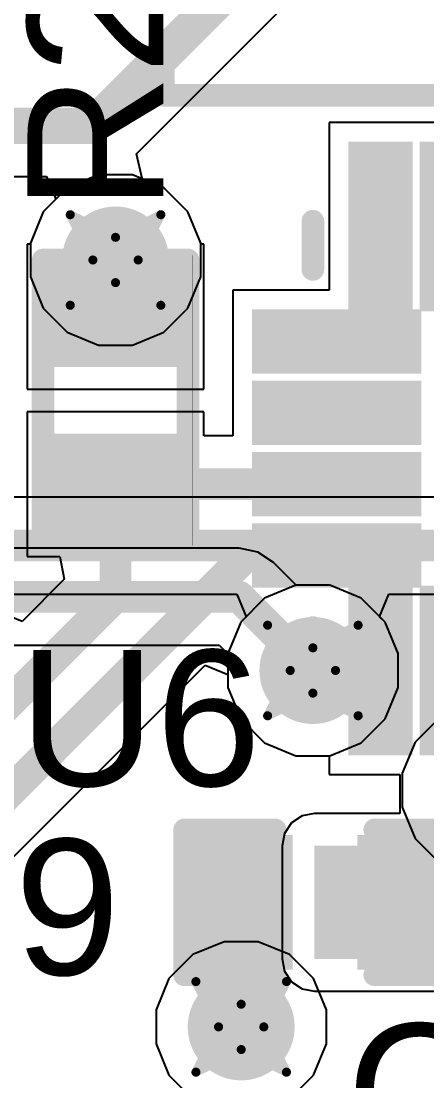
# Model space of a CAD drawing. Header units: inches. Extents: x -3 to 488, y -11 to 93.
# Drawn here: x 118.02 to 120.3, y 9.98 to 15.92 of the extents above; entities that cross this region are included whole.
import ezdxf

# ---------------------------------------------------------------- set-up
doc = ezdxf.new("R2010")
doc.units = ezdxf.units.IN
for name, color, linetype in [('Bottom Layer', 5, 'Continuous'), ('Drill Drawing', 1, 'Continuous'), ('Layer 1', 16, 'Continuous'), ('Layer 2', 76, 'Continuous'), ('Top Layer', 1, 'Continuous'), ('Top Overlay', 2, 'Continuous'), ('Top Paste', 8, 'Continuous'), ('Top Solder', 216, 'Continuous'), ('Via Holes', 16, 'Continuous')]:
    doc.layers.add(name, color=color, linetype=linetype)
doc.styles.add('Arial', font='', dxfattribs={"height": 0.2})
doc.styles.get('Arial').set_extended_font_data('Arial')

msp = doc.modelspace()

# ---------------------------------------------------------------- hatches: boundary and pattern name
at = {"layer": 'Bottom Layer'}
h = msp.add_hatch(color=5, dxfattribs=at)
edge = h.paths.add_edge_path()
edge.add_arc((118.5522, 14.5833), 0.3, 0, 360)
h = msp.add_hatch(color=5, dxfattribs=at)
edge = h.paths.add_edge_path()
edge.add_arc((119.6593, 12.281), 0.3, 0, 360)
h = msp.add_hatch(color=5, dxfattribs=at)
edge = h.paths.add_edge_path()
edge.add_arc((119.2571, 10.2822), 0.3, 0, 360)
at = {"layer": 'Layer 1'}
h = msp.add_hatch(color=16, dxfattribs=at)
edge = h.paths.add_edge_path()
edge.add_arc((118.5522, 14.5833), 0.3, 0, 360)
h = msp.add_hatch(color=16, dxfattribs=at)
edge = h.paths.add_edge_path()
edge.add_arc((119.6593, 12.281), 0.3, 0, 360)
h = msp.add_hatch(color=16, dxfattribs=at)
edge = h.paths.add_edge_path()
edge.add_arc((119.2571, 10.2822), 0.3, 0, 360)
at = {"layer": 'Layer 2'}
h = msp.add_hatch(color=76, dxfattribs=at)
edge = h.paths.add_edge_path()
edge.add_arc((118.5522, 14.5833), 0.3, 0, 360)
h = msp.add_hatch(color=76, dxfattribs=at)
edge = h.paths.add_edge_path()
edge.add_arc((119.6593, 12.281), 0.3, 0, 360)
h = msp.add_hatch(color=76, dxfattribs=at)
edge = h.paths.add_edge_path()
edge.add_arc((119.2571, 10.2822), 0.3, 0, 360)
at = {"layer": 'Top Layer'}
for points in [[(120.1485, 14.366), (119.9285, 14.366), (119.9285, 15.176), (120.1485, 15.176)], [(118.8697, 14.0372), (118.2347, 14.0372), (118.2347, 14.4944), (118.8697, 14.4944)], [(120.1985, 14.016), (119.3885, 14.016), (119.3885, 14.236), (120.1985, 14.236)], [(120.1985, 13.616), (119.3885, 13.616), (119.3885, 13.836), (120.1985, 13.836)], [(118.8697, 13.0974), (118.2347, 13.0974), (118.2347, 13.5546), (118.8697, 13.5546)], [(120.1985, 13.216), (119.3885, 13.216), (119.3885, 13.436), (120.1985, 13.436)], [(120.1985, 12.816), (119.3885, 12.816), (119.3885, 13.036), (120.1985, 13.036)], [(120.1485, 11.876), (119.9285, 11.876), (119.9285, 12.686), (120.1485, 12.686)], [(119.0285, 10.6632), (119.0285, 11.2982), (119.4857, 11.2982), (119.4857, 10.6632)], [(119.6681, 10.6632), (121.3051, 10.6632), (121.3051, 11.2983), (119.6681, 11.2983)], [(119.9683, 10.6632), (119.9683, 11.2982), (120.4255, 11.2982), (120.4255, 10.6632)]]:
    msp.add_hatch(color=1, dxfattribs=at).paths.add_polyline_path(points)
h = msp.add_hatch(color=1, dxfattribs=at)
edge = h.paths.add_edge_path()
edge.add_arc((118.5522, 14.5833), 0.3, 0, 360)
h = msp.add_hatch(color=1, dxfattribs=at)
edge = h.paths.add_edge_path()
edge.add_arc((119.6593, 12.281), 0.3, 0, 360)
h = msp.add_hatch(color=1, dxfattribs=at)
edge = h.paths.add_edge_path()
edge.add_arc((119.2571, 10.2822), 0.3, 0, 360)
at = {"layer": 'Top Paste'}
for points in [[(120.1485, 14.366), (119.9285, 14.366), (119.9285, 15.176), (120.1485, 15.176)], [(118.8697, 14.0372), (118.2347, 14.0372), (118.2347, 14.4944), (118.8697, 14.4944)], [(120.1985, 14.016), (119.3885, 14.016), (119.3885, 14.236), (120.1985, 14.236)], [(120.1985, 13.616), (119.3885, 13.616), (119.3885, 13.836), (120.1985, 13.836)], [(118.8697, 13.0974), (118.2347, 13.0974), (118.2347, 13.5546), (118.8697, 13.5546)], [(120.1985, 13.216), (119.3885, 13.216), (119.3885, 13.436), (120.1985, 13.436)], [(120.1985, 12.816), (119.3885, 12.816), (119.3885, 13.036), (120.1985, 13.036)], [(120.1485, 11.876), (119.9285, 11.876), (119.9285, 12.686), (120.1485, 12.686)], [(119.0285, 10.6632), (119.0285, 11.2982), (119.4857, 11.2982), (119.4857, 10.6632)], [(119.9683, 10.6632), (119.9683, 11.2982), (120.4255, 11.2982), (120.4255, 10.6632)]]:
    msp.add_hatch(color=8, dxfattribs=at).paths.add_polyline_path(points)
at = {"layer": 'Top Solder'}
for points in [[(120.2185, 14.296), (119.8585, 14.296), (119.8585, 15.246), (120.2185, 15.246)], [(120.6185, 14.296), (120.2585, 14.296), (120.2585, 15.246), (120.6185, 15.246)], [(118.9247, 13.9822), (118.1797, 13.9822), (118.1797, 14.5494), (118.9247, 14.5494)], [(120.2685, 13.946), (119.3185, 13.946), (119.3185, 14.306), (120.2685, 14.306)], [(120.2685, 13.546), (119.3185, 13.546), (119.3185, 13.906), (120.2685, 13.906)], [(118.9247, 13.0424), (118.1797, 13.0424), (118.1797, 13.6096), (118.9247, 13.6096)], [(120.2685, 13.146), (119.3185, 13.146), (119.3185, 13.506), (120.2685, 13.506)], [(120.2685, 12.746), (119.3185, 12.746), (119.3185, 13.106), (120.2685, 13.106)], [(120.2185, 11.806), (119.8585, 11.806), (119.8585, 12.756), (120.2185, 12.756)], [(120.6185, 11.806), (120.2585, 11.806), (120.2585, 12.756), (120.6185, 12.756)], [(118.9685, 10.6032), (118.9685, 11.3582), (119.5457, 11.3582), (119.5457, 10.6032)], [(119.9083, 10.6032), (119.9083, 11.3582), (120.4855, 11.3582), (120.4855, 10.6032)]]:
    msp.add_hatch(color=216, dxfattribs=at).paths.add_polyline_path(points)
at = {"layer": 'Via Holes'}
h = msp.add_hatch(color=7, dxfattribs=at)
edge = h.paths.add_edge_path()
edge.add_arc((118.5522, 14.5833), 0.15, 0, 360)
h = msp.add_hatch(color=7, dxfattribs=at)
edge = h.paths.add_edge_path()
edge.add_arc((119.6593, 12.281), 0.15, 0, 360)
h = msp.add_hatch(color=7, dxfattribs=at)
edge = h.paths.add_edge_path()
edge.add_arc((119.2571, 10.2822), 0.15, 0, 360)

# ---------------------------------------------------------------- linework, layer by layer
at = {"layer": 'Bottom Layer'}
for p, q in [((118.6698, 15.1787), (120.0652, 16.5741)), ((118.6696, 15.1778), (118.6698, 15.1787)), ((118.7007, 15.0403), (118.6696, 15.1778)), ((114.6455, 15.051), (118.1646, 15.051)), ((118.1646, 15.051), (118.2172, 14.924)), ((118.7024, 15.0382), (118.7007, 15.0403)), ((118.8228, 14.9883), (118.7024, 15.0382)), ((118.9572, 14.8539), (118.8228, 14.9883)), ((118.2172, 14.924), (118.1471, 14.8539)), ((118.1471, 14.8539), (118.0744, 14.6783)), ((119.03, 14.6783), (118.9572, 14.8539)), ((118.0744, 14.6783), (118.0744, 14.4882)), ((119.03, 14.4882), (119.03, 14.6783)), ((118.0744, 14.4882), (118.1471, 14.3126)), ((118.9572, 14.3126), (119.03, 14.4882)), ((118.1471, 14.3126), (118.2815, 14.1782)), ((118.8228, 14.1782), (118.9572, 14.3126)), ((118.2815, 14.1782), (118.4571, 14.1055)), ((118.6472, 14.1055), (118.8228, 14.1782)), ((118.4571, 14.1055), (118.6472, 14.1055)), ((122.0497, 13.2532), (107.9422, 13.2532)), ((107.8296, 12.7094), (119.2323, 12.7094)), ((119.2323, 12.7094), (119.2849, 12.5824)), ((120.0336, 12.5824), (120.0862, 12.7094)), ((120.0862, 12.7094), (122.0497, 12.7094)), ((119.2542, 12.5516), (119.1815, 12.376)), ((119.2849, 12.5824), (119.2542, 12.5516)), ((120.0643, 12.5516), (120.0336, 12.5824)), ((120.1371, 12.376), (120.0643, 12.5516)), ((119.1815, 12.376), (119.1815, 12.1859)), ((120.1371, 12.1859), (120.1371, 12.376)), ((119.1815, 12.1859), (119.2542, 12.0103)), ((120.0643, 12.0103), (120.1371, 12.1859)), ((119.2542, 12.0103), (119.3886, 11.8759)), ((119.9299, 11.8759), (120.0643, 12.0103)), ((120.3678, 12.0143), (120.2334, 11.8799)), ((119.3886, 11.8759), (119.5642, 11.8032)), ((119.7543, 11.8032), (119.9299, 11.8759)), ((120.2334, 11.8799), (120.1607, 11.7043)), ((119.5642, 11.8032), (119.7543, 11.8032)), ((120.1607, 11.7043), (120.1607, 11.5142)), ((120.1607, 11.5142), (120.2334, 11.3386)), ((120.2334, 11.3386), (120.3678, 11.2042))]:
    msp.add_line(p, q, dxfattribs=at)
for points in [[(118.4241, 15.3359, 0.2032, 0.2032, 0), (119.8637, 16.7755, 0.2032, 0.2032, 0)], [(114.2744, 15.3359, 0.2032, 0.2032, 0), (118.4241, 15.3359, 0.2032, 0.2032, 0)], [(107.8296, 12.9813, 0.1778, 0.1778, 0), (122.4535, 12.9813, 0.1778, 0.1778, 0)]]:
    msp.add_lwpolyline(points, format="xyseb", dxfattribs=at)
msp.add_lwpolyline([(118.3733, 15.3359, 0.1016, 0.1016, 1), (118.4749, 15.3359, 0.1016, 0.1016, 1)], format="xyseb", close=True, dxfattribs=at)
msp.add_lwpolyline([(118.3733, 15.3359, 0.1016, 0.1016, 1), (118.4749, 15.3359, 0.1016, 0.1016, 1)], format="xyseb", close=True, dxfattribs=at)
at = {"layer": 'Drill Drawing'}
for points in [[(118.2982, 14.8373, 0.0508, 0.0508, 0), (118.5522, 14.7103, 0.0508, 0.0508, 0)], [(118.2982, 14.8373, 0.0508, 0.0508, 0), (118.4252, 14.5833, 0.0508, 0.0508, 0)], [(118.5522, 14.7103, 0.0508, 0.0508, 0), (118.8062, 14.8373, 0.0508, 0.0508, 0)], [(118.6792, 14.5833, 0.0508, 0.0508, 0), (118.8062, 14.8373, 0.0508, 0.0508, 0)], [(118.2982, 14.3293, 0.0508, 0.0508, 0), (118.4252, 14.5833, 0.0508, 0.0508, 0)], [(118.6792, 14.5833, 0.0508, 0.0508, 0), (118.8062, 14.3293, 0.0508, 0.0508, 0)], [(118.2982, 14.3293, 0.0508, 0.0508, 0), (118.5522, 14.4563, 0.0508, 0.0508, 0)], [(118.5522, 14.4563, 0.0508, 0.0508, 0), (118.8062, 14.3293, 0.0508, 0.0508, 0)], [(119.4053, 12.535, 0.0508, 0.0508, 0), (119.6593, 12.408, 0.0508, 0.0508, 0)], [(119.4053, 12.535, 0.0508, 0.0508, 0), (119.5323, 12.281, 0.0508, 0.0508, 0)], [(119.6593, 12.408, 0.0508, 0.0508, 0), (119.9133, 12.535, 0.0508, 0.0508, 0)], [(119.7863, 12.281, 0.0508, 0.0508, 0), (119.9133, 12.535, 0.0508, 0.0508, 0)], [(119.4053, 12.027, 0.0508, 0.0508, 0), (119.5323, 12.281, 0.0508, 0.0508, 0)], [(119.7863, 12.281, 0.0508, 0.0508, 0), (119.9133, 12.027, 0.0508, 0.0508, 0)], [(119.4053, 12.027, 0.0508, 0.0508, 0), (119.6593, 12.154, 0.0508, 0.0508, 0)], [(119.6593, 12.154, 0.0508, 0.0508, 0), (119.9133, 12.027, 0.0508, 0.0508, 0)], [(119.0031, 10.5362, 0.0508, 0.0508, 0), (119.2571, 10.4092, 0.0508, 0.0508, 0)], [(119.0031, 10.5362, 0.0508, 0.0508, 0), (119.1301, 10.2822, 0.0508, 0.0508, 0)], [(119.2571, 10.4092, 0.0508, 0.0508, 0), (119.5111, 10.5362, 0.0508, 0.0508, 0)], [(119.3841, 10.2822, 0.0508, 0.0508, 0), (119.5111, 10.5362, 0.0508, 0.0508, 0)], [(119.0031, 10.0282, 0.0508, 0.0508, 0), (119.1301, 10.2822, 0.0508, 0.0508, 0)], [(119.3841, 10.2822, 0.0508, 0.0508, 0), (119.5111, 10.0282, 0.0508, 0.0508, 0)], [(119.0031, 10.0282, 0.0508, 0.0508, 0), (119.2571, 10.1552, 0.0508, 0.0508, 0)], [(119.2571, 10.1552, 0.0508, 0.0508, 0), (119.5111, 10.0282, 0.0508, 0.0508, 0)]]:
    msp.add_lwpolyline(points, format="xyseb", dxfattribs=at)
for points in [[(118.2855, 14.8373, 0.0254, 0.0254, 1), (118.3109, 14.8373, 0.0254, 0.0254, 1)], [(118.2855, 14.8373, 0.0254, 0.0254, 1), (118.3109, 14.8373, 0.0254, 0.0254, 1)], [(118.7935, 14.8373, 0.0254, 0.0254, 1), (118.8189, 14.8373, 0.0254, 0.0254, 1)], [(118.7935, 14.8373, 0.0254, 0.0254, 1), (118.8189, 14.8373, 0.0254, 0.0254, 1)], [(118.5395, 14.7103, 0.0254, 0.0254, 1), (118.5649, 14.7103, 0.0254, 0.0254, 1)], [(118.5395, 14.7103, 0.0254, 0.0254, 1), (118.5649, 14.7103, 0.0254, 0.0254, 1)], [(118.4125, 14.5833, 0.0254, 0.0254, 1), (118.4379, 14.5833, 0.0254, 0.0254, 1)], [(118.4125, 14.5833, 0.0254, 0.0254, 1), (118.4379, 14.5833, 0.0254, 0.0254, 1)], [(118.6665, 14.5833, 0.0254, 0.0254, 1), (118.6919, 14.5833, 0.0254, 0.0254, 1)], [(118.6665, 14.5833, 0.0254, 0.0254, 1), (118.6919, 14.5833, 0.0254, 0.0254, 1)], [(118.5395, 14.4563, 0.0254, 0.0254, 1), (118.5649, 14.4563, 0.0254, 0.0254, 1)], [(118.5395, 14.4563, 0.0254, 0.0254, 1), (118.5649, 14.4563, 0.0254, 0.0254, 1)], [(118.2855, 14.3293, 0.0254, 0.0254, 1), (118.3109, 14.3293, 0.0254, 0.0254, 1)], [(118.2855, 14.3293, 0.0254, 0.0254, 1), (118.3109, 14.3293, 0.0254, 0.0254, 1)], [(118.7935, 14.3293, 0.0254, 0.0254, 1), (118.8189, 14.3293, 0.0254, 0.0254, 1)], [(118.7935, 14.3293, 0.0254, 0.0254, 1), (118.8189, 14.3293, 0.0254, 0.0254, 1)], [(119.3926, 12.535, 0.0254, 0.0254, 1), (119.418, 12.535, 0.0254, 0.0254, 1)], [(119.3926, 12.535, 0.0254, 0.0254, 1), (119.418, 12.535, 0.0254, 0.0254, 1)], [(119.9006, 12.535, 0.0254, 0.0254, 1), (119.926, 12.535, 0.0254, 0.0254, 1)], [(119.9006, 12.535, 0.0254, 0.0254, 1), (119.926, 12.535, 0.0254, 0.0254, 1)], [(119.6466, 12.408, 0.0254, 0.0254, 1), (119.672, 12.408, 0.0254, 0.0254, 1)], [(119.6466, 12.408, 0.0254, 0.0254, 1), (119.672, 12.408, 0.0254, 0.0254, 1)], [(119.5196, 12.281, 0.0254, 0.0254, 1), (119.545, 12.281, 0.0254, 0.0254, 1)], [(119.5196, 12.281, 0.0254, 0.0254, 1), (119.545, 12.281, 0.0254, 0.0254, 1)], [(119.7736, 12.281, 0.0254, 0.0254, 1), (119.799, 12.281, 0.0254, 0.0254, 1)], [(119.7736, 12.281, 0.0254, 0.0254, 1), (119.799, 12.281, 0.0254, 0.0254, 1)], [(119.6466, 12.154, 0.0254, 0.0254, 1), (119.672, 12.154, 0.0254, 0.0254, 1)], [(119.6466, 12.154, 0.0254, 0.0254, 1), (119.672, 12.154, 0.0254, 0.0254, 1)], [(119.3926, 12.027, 0.0254, 0.0254, 1), (119.418, 12.027, 0.0254, 0.0254, 1)], [(119.3926, 12.027, 0.0254, 0.0254, 1), (119.418, 12.027, 0.0254, 0.0254, 1)], [(119.9006, 12.027, 0.0254, 0.0254, 1), (119.926, 12.027, 0.0254, 0.0254, 1)], [(119.9006, 12.027, 0.0254, 0.0254, 1), (119.926, 12.027, 0.0254, 0.0254, 1)], [(118.9904, 10.5362, 0.0254, 0.0254, 1), (119.0158, 10.5362, 0.0254, 0.0254, 1)], [(118.9904, 10.5362, 0.0254, 0.0254, 1), (119.0158, 10.5362, 0.0254, 0.0254, 1)], [(119.4984, 10.5362, 0.0254, 0.0254, 1), (119.5238, 10.5362, 0.0254, 0.0254, 1)], [(119.4984, 10.5362, 0.0254, 0.0254, 1), (119.5238, 10.5362, 0.0254, 0.0254, 1)], [(119.2444, 10.4092, 0.0254, 0.0254, 1), (119.2698, 10.4092, 0.0254, 0.0254, 1)], [(119.2444, 10.4092, 0.0254, 0.0254, 1), (119.2698, 10.4092, 0.0254, 0.0254, 1)], [(119.1174, 10.2822, 0.0254, 0.0254, 1), (119.1428, 10.2822, 0.0254, 0.0254, 1)], [(119.1174, 10.2822, 0.0254, 0.0254, 1), (119.1428, 10.2822, 0.0254, 0.0254, 1)], [(119.3714, 10.2822, 0.0254, 0.0254, 1), (119.3968, 10.2822, 0.0254, 0.0254, 1)], [(119.3714, 10.2822, 0.0254, 0.0254, 1), (119.3968, 10.2822, 0.0254, 0.0254, 1)], [(119.2444, 10.1552, 0.0254, 0.0254, 1), (119.2698, 10.1552, 0.0254, 0.0254, 1)], [(119.2444, 10.1552, 0.0254, 0.0254, 1), (119.2698, 10.1552, 0.0254, 0.0254, 1)], [(118.9904, 10.0282, 0.0254, 0.0254, 1), (119.0158, 10.0282, 0.0254, 0.0254, 1)], [(118.9904, 10.0282, 0.0254, 0.0254, 1), (119.0158, 10.0282, 0.0254, 0.0254, 1)], [(119.4984, 10.0282, 0.0254, 0.0254, 1), (119.5238, 10.0282, 0.0254, 0.0254, 1)], [(119.4984, 10.0282, 0.0254, 0.0254, 1), (119.5238, 10.0282, 0.0254, 0.0254, 1)]]:
    msp.add_lwpolyline(points, format="xyseb", close=True, dxfattribs=at)
at = {"layer": 'Layer 1'}
for p, q in [((118.4571, 15.0611), (118.2815, 14.9883)), ((118.6472, 15.0611), (118.4571, 15.0611)), ((118.8228, 14.9883), (118.6472, 15.0611)), ((118.2815, 14.9883), (118.1471, 14.8539)), ((118.9572, 14.8539), (118.8228, 14.9883)), ((118.1471, 14.8539), (118.0744, 14.6783)), ((119.03, 14.6783), (118.9572, 14.8539)), ((118.0744, 14.6783), (118.0744, 14.4882)), ((119.03, 14.4882), (119.03, 14.6783)), ((118.0744, 14.4882), (118.1471, 14.3126)), ((118.9572, 14.3126), (119.03, 14.4882)), ((118.1471, 14.3126), (118.2815, 14.1782)), ((118.8228, 14.1782), (118.9572, 14.3126)), ((118.2815, 14.1782), (118.4571, 14.1055)), ((118.6472, 14.1055), (118.8228, 14.1782)), ((118.4571, 14.1055), (118.6472, 14.1055)), ((119.246, 12.9662), (106.1686, 12.9662)), ((119.35, 12.9455), (119.246, 12.9662)), ((119.4382, 12.8866), (119.35, 12.9455)), ((119.566, 12.7588), (119.4382, 12.8866)), ((119.7543, 12.7588), (119.566, 12.7588)), ((119.9299, 12.686), (119.7543, 12.7588)), ((120.0643, 12.5516), (119.9299, 12.686)), ((120.1371, 12.376), (120.0643, 12.5516)), ((108.3751, 12.4224), (119.1333, 12.4224)), ((119.1333, 12.4224), (119.1815, 12.3742)), ((119.1815, 12.3742), (119.1815, 12.1859)), ((120.1371, 12.1859), (120.1371, 12.376)), ((119.1815, 12.1859), (119.2542, 12.0103)), ((120.0643, 12.0103), (120.1371, 12.1859)), ((119.2542, 12.0103), (119.3886, 11.8759)), ((119.9299, 11.8759), (120.0643, 12.0103)), ((120.3678, 12.0143), (120.2334, 11.8799)), ((119.3886, 11.8759), (119.5642, 11.8032)), ((119.7543, 11.8032), (119.9299, 11.8759)), ((120.2334, 11.8799), (120.1607, 11.7043)), ((119.5642, 11.8032), (119.7543, 11.8032)), ((120.1607, 11.7043), (120.1607, 11.5142)), ((120.1607, 11.5142), (120.2334, 11.3386)), ((120.2334, 11.3386), (120.3678, 11.2042))]:
    msp.add_line(p, q, dxfattribs=at)
for points in [[(106.1686, 12.6943, 0.1778, 0.1778, 0), (119.246, 12.6943, 0.1778, 0.1778, 0)], [(119.246, 12.6943, 0.1778, 0.1778, 0), (119.6593, 12.281, 0.1778, 0.1778, 0)]]:
    msp.add_lwpolyline(points, format="xyseb", dxfattribs=at)
for points in [[(119.2015, 12.6943, 0.0889, 0.0889, 1), (119.2904, 12.6943, 0.0889, 0.0889, 1)], [(119.2015, 12.6943, 0.0889, 0.0889, 1), (119.2904, 12.6943, 0.0889, 0.0889, 1)], [(119.6148, 12.281, 0.0889, 0.0889, 1), (119.7037, 12.281, 0.0889, 0.0889, 1)]]:
    msp.add_lwpolyline(points, format="xyseb", close=True, dxfattribs=at)
at = {"layer": 'Layer 2'}
for p, q in [((119.5642, 12.7588), (119.3886, 12.686)), ((119.7543, 12.7588), (119.5642, 12.7588)), ((119.9299, 12.686), (119.7543, 12.7588)), ((119.3886, 12.686), (119.2542, 12.5516)), ((120.0643, 12.5516), (119.9299, 12.686)), ((119.2542, 12.5516), (119.1815, 12.376)), ((120.1371, 12.376), (120.0643, 12.5516)), ((119.1815, 12.376), (119.1815, 12.1859)), ((120.1371, 12.1859), (120.1371, 12.376)), ((119.1815, 12.1859), (119.2542, 12.0103)), ((120.0643, 12.0103), (120.1371, 12.1859)), ((119.2542, 12.0103), (119.3886, 11.8759)), ((119.9299, 11.8759), (120.0643, 12.0103)), ((119.3886, 11.8759), (119.5642, 11.8032)), ((119.7543, 11.8032), (119.9299, 11.8759)), ((119.5642, 11.8032), (119.7543, 11.8032)), ((119.1621, 10.76), (118.9865, 10.6873)), ((119.3522, 10.76), (119.1621, 10.76)), ((119.5278, 10.6873), (119.3522, 10.76)), ((118.9865, 10.6873), (118.8521, 10.5529)), ((119.6622, 10.5529), (119.5278, 10.6873)), ((118.8521, 10.5529), (118.7793, 10.3772)), ((119.7349, 10.3772), (119.6622, 10.5529)), ((118.7793, 10.3772), (118.7793, 10.1872)), ((119.7349, 10.1872), (119.7349, 10.3772)), ((118.7793, 10.1872), (118.8521, 10.0115)), ((119.6622, 10.0115), (119.7349, 10.1872)), ((118.8521, 10.0115), (118.9865, 9.8771)), ((119.5278, 9.8771), (119.6622, 10.0115))]:
    msp.add_line(p, q, dxfattribs=at)
at = {"layer": 'Top Layer'}
for p, q in [((120.7263, 15.3538), (119.7507, 15.3538)), ((119.7507, 15.3538), (119.7507, 14.4138)), ((118.4571, 15.0611), (118.2815, 14.9883)), ((118.6472, 15.0611), (118.4571, 15.0611)), ((118.8228, 14.9883), (118.6472, 15.0611)), ((118.2815, 14.9883), (118.1471, 14.8539)), ((118.9572, 14.8539), (118.8228, 14.9883)), ((118.1471, 14.8539), (118.0744, 14.6783)), ((119.03, 14.6783), (118.9572, 14.8539)), ((118.0744, 14.6722), (118.0569, 14.6722)), ((118.0569, 14.6722), (118.0569, 13.8594)), ((118.0744, 14.6783), (118.0744, 14.6722)), ((119.03, 14.6722), (119.03, 14.6783)), ((119.0475, 14.6722), (119.03, 14.6722)), ((119.0475, 13.8594), (119.0475, 14.6722)), ((119.7507, 14.4138), (119.2107, 14.4138)), ((119.2107, 14.4138), (119.2107, 13.5979)), ((118.0569, 13.8594), (119.0475, 13.8594)), ((119.0475, 13.7324), (118.0569, 13.7324)), ((118.0569, 13.7324), (118.0569, 12.9196)), ((119.0475, 13.5979), (119.0475, 13.7324)), ((119.2107, 13.5979), (119.0475, 13.5979)), ((118.0569, 12.9196), (118.2406, 12.9196)), ((118.2406, 12.9196), (118.2638, 12.7926)), ((118.2638, 12.7926), (118.0276, 12.5564)), ((118.0276, 12.5564), (117.9103, 12.605)), ((117.5377, 10.7944), (119.0545, 12.3112)), ((119.0545, 12.3112), (119.1815, 12.2586)), ((119.1815, 12.2586), (119.1815, 12.1859)), ((119.1815, 12.1859), (119.2542, 12.0103)), ((119.2542, 12.0103), (119.3886, 11.8759)), ((119.3886, 11.8759), (119.5642, 11.8032)), ((119.5642, 11.8032), (119.7507, 11.8032)), ((119.7507, 11.8032), (119.7507, 11.6982)), ((119.7507, 11.6982), (120.1472, 11.6982)), ((120.1472, 11.6982), (120.1472, 11.4796)), ((119.6681, 11.4796), (119.5987, 11.4658)), ((120.1472, 11.4796), (119.6681, 11.4796)), ((119.5399, 11.4265), (119.5006, 11.3677)), ((119.5987, 11.4658), (119.5399, 11.4265)), ((119.5006, 11.3677), (119.4868, 11.2983)), ((119.4868, 11.2983), (119.4868, 10.6632)), ((119.4868, 10.6632), (119.5006, 10.5938)), ((119.5006, 10.5938), (119.5399, 10.535)), ((119.5399, 10.535), (119.5987, 10.4957)), ((119.5987, 10.4957), (119.6681, 10.4819)), ((119.6681, 10.4819), (121.3051, 10.4819))]:
    msp.add_line(p, q, dxfattribs=at)
for points in [[(118.5522, 14.2658, 0.381, 0.381, 0), (118.5522, 14.5833, 0.381, 0.381, 0)], [(118.5522, 12.6964, 0.1778, 0.1778, 0), (118.5522, 13.326, 0.1778, 0.1778, 0)], [(118.5522, 13.326, 0.1778, 0.1778, 0), (119.7935, 13.326, 0.1778, 0.1778, 0)], [(117.3454, 10.9867, 0.1778, 0.1778, 0), (119.2847, 12.926, 0.1778, 0.1778, 0)], [(119.2847, 12.926, 0.1778, 0.1778, 0), (119.7935, 12.926, 0.1778, 0.1778, 0)], [(117.4128, 11.557, 0.1778, 0.1778, 0), (118.5522, 12.6964, 0.1778, 0.1778, 0)], [(119.6593, 12.281, 0.1778, 0.1778, 0), (120.0385, 12.281, 0.1778, 0.1778, 0)], [(119.2571, 10.1526, 0.1778, 0.1778, 0), (119.2571, 10.9807, 0.1778, 0.1778, 0)]]:
    msp.add_lwpolyline(points, format="xyseb", dxfattribs=at)
for points in [[(118.4569, 14.5833, 0.1905, 0.1905, 1), (118.6474, 14.5833, 0.1905, 0.1905, 1)], [(118.4569, 14.2658, 0.1905, 0.1905, 1), (118.6474, 14.2658, 0.1905, 0.1905, 1)], [(118.5077, 13.326, 0.0889, 0.0889, 1), (118.5966, 13.326, 0.0889, 0.0889, 1)], [(118.5077, 13.326, 0.0889, 0.0889, 1), (118.5966, 13.326, 0.0889, 0.0889, 1)], [(119.749, 13.326, 0.0889, 0.0889, 1), (119.8379, 13.326, 0.0889, 0.0889, 1)], [(119.2402, 12.926, 0.0889, 0.0889, 1), (119.3291, 12.926, 0.0889, 0.0889, 1)], [(119.2402, 12.926, 0.0889, 0.0889, 1), (119.3291, 12.926, 0.0889, 0.0889, 1)], [(119.749, 12.926, 0.0889, 0.0889, 1), (119.8379, 12.926, 0.0889, 0.0889, 1)], [(118.5077, 12.6964, 0.0889, 0.0889, 1), (118.5966, 12.6964, 0.0889, 0.0889, 1)], [(118.5077, 12.6964, 0.0889, 0.0889, 1), (118.5966, 12.6964, 0.0889, 0.0889, 1)], [(119.6148, 12.281, 0.0889, 0.0889, 1), (119.7037, 12.281, 0.0889, 0.0889, 1)], [(119.994, 12.281, 0.0889, 0.0889, 1), (120.0829, 12.281, 0.0889, 0.0889, 1)], [(119.2127, 10.9807, 0.0889, 0.0889, 1), (119.3016, 10.9807, 0.0889, 0.0889, 1)], [(119.2127, 10.1526, 0.0889, 0.0889, 1), (119.3016, 10.1526, 0.0889, 0.0889, 1)]]:
    msp.add_lwpolyline(points, format="xyseb", close=True, dxfattribs=at)
at = {"layer": 'Top Overlay'}
for points in [[(118.82, 15.5076, 0.127, 0.127, 0), (118.82, 15.7318, 0.127, 0.127, 0)], [(118.82, 15.5076, 0.127, 0.127, 0), (122.147, 15.5076, 0.127, 0.127, 0)], [(119.6593, 14.5306, 0.127, 0.127, 0), (119.6593, 14.8006, 0.127, 0.127, 0)], [(118.1458, 14.5833, 0.127, 0.127, 0), (118.9586, 14.5833, 0.127, 0.127, 0)], [(118.1458, 13.0085, 0.127, 0.127, 0), (118.1458, 14.5833, 0.127, 0.127, 0)], [(118.9586, 13.0085, 0.127, 0.127, 0), (118.9586, 14.5833, 0.127, 0.127, 0)], [(118.984, 12.9831, 0.00323, 0.00323, 0), (118.984, 14.6087, 0.00323, 0.00323, 0)], [(118.1458, 13.0085, 0.127, 0.127, 0), (118.9586, 13.0085, 0.127, 0.127, 0)], [(119.6593, 12.2514, 0.127, 0.127, 0), (119.6593, 12.5214, 0.127, 0.127, 0)], [(118.9396, 11.3871, 0.127, 0.127, 0), (119.4476, 11.3871, 0.127, 0.127, 0)], [(118.9396, 10.5743, 0.127, 0.127, 0), (118.9396, 11.3871, 0.127, 0.127, 0)], [(120.0064, 11.3871, 0.127, 0.127, 0), (120.5144, 11.3871, 0.127, 0.127, 0)], [(118.9396, 10.5743, 0.127, 0.127, 0), (119.4476, 10.5743, 0.127, 0.127, 0)], [(120.0064, 10.5743, 0.127, 0.127, 0), (120.5144, 10.5743, 0.127, 0.127, 0)]]:
    msp.add_lwpolyline(points, format="xyseb", dxfattribs=at)
for points in [[(118.7883, 15.7318, 0.0635, 0.0635, 1), (118.8518, 15.7318, 0.0635, 0.0635, 1)], [(118.7883, 15.5076, 0.0635, 0.0635, 1), (118.8518, 15.5076, 0.0635, 0.0635, 1)], [(118.7883, 15.5076, 0.0635, 0.0635, 1), (118.8518, 15.5076, 0.0635, 0.0635, 1)], [(119.6275, 14.8006, 0.0635, 0.0635, 1), (119.691, 14.8006, 0.0635, 0.0635, 1)], [(118.114, 14.5833, 0.0635, 0.0635, 1), (118.1775, 14.5833, 0.0635, 0.0635, 1)], [(118.114, 14.5833, 0.0635, 0.0635, 1), (118.1775, 14.5833, 0.0635, 0.0635, 1)], [(118.9268, 14.5833, 0.0635, 0.0635, 1), (118.9903, 14.5833, 0.0635, 0.0635, 1)], [(118.9268, 14.5833, 0.0635, 0.0635, 1), (118.9903, 14.5833, 0.0635, 0.0635, 1)], [(118.9832, 14.6087, 0.00161, 0.00161, 1), (118.9848, 14.6087, 0.00161, 0.00161, 1)], [(119.6275, 14.5306, 0.0635, 0.0635, 1), (119.691, 14.5306, 0.0635, 0.0635, 1)], [(118.114, 13.0085, 0.0635, 0.0635, 1), (118.1775, 13.0085, 0.0635, 0.0635, 1)], [(118.114, 13.0085, 0.0635, 0.0635, 1), (118.1775, 13.0085, 0.0635, 0.0635, 1)], [(118.9268, 13.0085, 0.0635, 0.0635, 1), (118.9903, 13.0085, 0.0635, 0.0635, 1)], [(118.9268, 13.0085, 0.0635, 0.0635, 1), (118.9903, 13.0085, 0.0635, 0.0635, 1)], [(118.9832, 12.9831, 0.00161, 0.00161, 1), (118.9848, 12.9831, 0.00161, 0.00161, 1)], [(119.6275, 12.5214, 0.0635, 0.0635, 1), (119.691, 12.5214, 0.0635, 0.0635, 1)], [(119.6275, 12.2514, 0.0635, 0.0635, 1), (119.691, 12.2514, 0.0635, 0.0635, 1)], [(118.9079, 11.3871, 0.0635, 0.0635, 1), (118.9714, 11.3871, 0.0635, 0.0635, 1)], [(118.9079, 11.3871, 0.0635, 0.0635, 1), (118.9714, 11.3871, 0.0635, 0.0635, 1)], [(119.4159, 11.3871, 0.0635, 0.0635, 1), (119.4794, 11.3871, 0.0635, 0.0635, 1)], [(119.9747, 11.3871, 0.0635, 0.0635, 1), (120.0382, 11.3871, 0.0635, 0.0635, 1)], [(118.9079, 10.5743, 0.0635, 0.0635, 1), (118.9714, 10.5743, 0.0635, 0.0635, 1)], [(118.9079, 10.5743, 0.0635, 0.0635, 1), (118.9714, 10.5743, 0.0635, 0.0635, 1)], [(119.4159, 10.5743, 0.0635, 0.0635, 1), (119.4794, 10.5743, 0.0635, 0.0635, 1)], [(119.9747, 10.5743, 0.0635, 0.0635, 1), (120.0382, 10.5743, 0.0635, 0.0635, 1)]]:
    msp.add_lwpolyline(points, format="xyseb", close=True, dxfattribs=at)

# ---------------------------------------------------------------- texts
at = {"layer": 'Top Overlay', "style": 'Arial'}
msp.add_text('R20', height=0.762, rotation=90, dxfattribs=at).set_placement((118.82, 14.8555))
for s, p in [('U6', (118.0086, 11.6333)), ('C59', (116.6255, 10.5738)), ('C4', (119.8469, 9.5378))]:
    msp.add_text(s, height=0.762, dxfattribs=at).set_placement(p)

doc.saveas('drawing.dxf')
